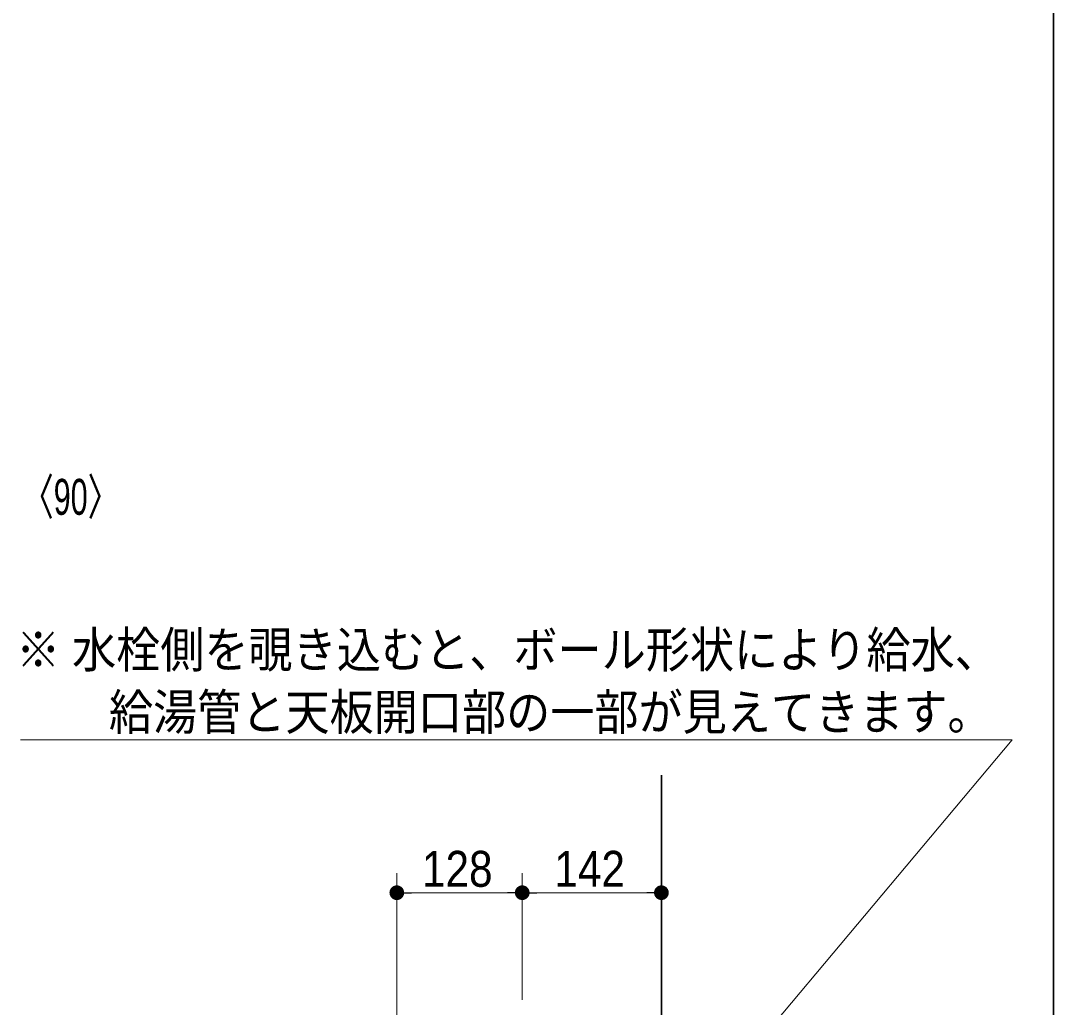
# Model space of a CAD drawing. Units: millimetres, scale not verified. Extents: x -6062 to 6062, y -3045 to 3045.
# Drawn here: x -1371 to -318, y -1007 to 0 of the extents above; entities that cross this region are included whole.
import ezdxf
from ezdxf.enums import TextEntityAlignment as Align

# ---------------------------------------------------------------- set-up
doc = ezdxf.new("R2010")
doc.units = ezdxf.units.MM
doc.header["$LTSCALE"] = 20
doc.header["$PDMODE"] = 32
doc.header["$PDSIZE"] = 10
doc.linetypes.add('USER1', pattern=[1.11, 0.71, -0.4])
doc.linetypes.add('USER3', pattern=[2.91, 1.76, -0.4, 0.35, -0.4])
for name, color, linetype, lineweight in [('0-0_1図面枠', 7, 'Continuous', 20), ('0-1_2寸法-1', 7, 'Continuous', 15), ('0-2_0', 7, 'Continuous', 25), ('0-4_2寸法-2', 7, 'Continuous', 15), ('0-5_2寸法-3', 7, 'Continuous', 15), ('0-7_5ボウル・キャビネット', 7, 'Continuous', 15)]:
    doc.layers.add(name, color=color, linetype=linetype, lineweight=lineweight)
doc.layers.add('0-3_Defpoints', color=7, linetype='Continuous')
doc.styles.add('ＭＳ Ｐゴシック', font='')
doc.styles.get('ＭＳ Ｐゴシック').set_extended_font_data('MS PGothic')

# ---------------------------------------------------------------- blocks, each defined once
blk = doc.blocks.new('_Dot')
at = {"layer": '0-2_0'}
blk.add_line((-10, 0), (-20, 0), dxfattribs=at)
for points in [[(0, 0), (-10, 0), (-9.92, 1.25)], [(0, 0), (-9.92, -1.25), (-10, 0)], [(0, 0), (-9.92, 1.25), (-9.69, 2.49)], [(0, 0), (-9.69, -2.49), (-9.92, -1.25)], [(0, 0), (-9.69, 2.49), (-9.3, 3.68)], [(0, 0), (-9.3, -3.68), (-9.69, -2.49)], [(0, 0), (-9.3, 3.68), (-8.76, 4.82)], [(0, 0), (-8.76, -4.82), (-9.3, -3.68)], [(0, 0), (-8.76, 4.82), (-8.09, 5.88)], [(0, 0), (-8.09, -5.88), (-8.76, -4.82)], [(0, 0), (-8.09, 5.88), (-7.29, 6.85)], [(0, 0), (-7.29, -6.85), (-8.09, -5.88)], [(0, 0), (-7.29, 6.85), (-6.37, 7.71)], [(0, 0), (-6.37, -7.71), (-7.29, -6.85)], [(0, 0), (-6.37, 7.71), (-5.36, 8.44)], [(0, 0), (-5.36, -8.44), (-6.37, -7.71)], [(0, 0), (-5.36, 8.44), (-4.26, 9.05)], [(0, 0), (-4.26, -9.05), (-5.36, -8.44)], [(0, 0), (-4.26, 9.05), (-3.09, 9.51)], [(0, 0), (-3.09, -9.51), (-4.26, -9.05)], [(0, 0), (-3.09, 9.51), (-1.87, 9.82)], [(0, 0), (-1.87, -9.82), (-3.09, -9.51)], [(0, 0), (-1.87, 9.82), (-0.63, 9.98)], [(0, 0), (-0.63, -9.98), (-1.87, -9.82)], [(0, 0), (-0.63, 9.98), (0.63, 9.98)], [(0, 0), (0.63, -9.98), (-0.63, -9.98)], [(0, 0), (0.63, 9.98), (1.87, 9.82)], [(0, 0), (1.87, 9.82), (3.09, 9.51)], [(0, 0), (3.09, 9.51), (4.26, 9.05)], [(0, 0), (4.26, 9.05), (5.36, 8.44)], [(0, 0), (5.36, 8.44), (6.37, 7.71)], [(0, 0), (6.37, 7.71), (7.29, 6.85)], [(0, 0), (7.29, 6.85), (8.09, 5.88)], [(0, 0), (8.09, 5.88), (8.76, 4.82)], [(0, 0), (8.76, 4.82), (9.3, 3.68)], [(0, 0), (9.3, 3.68), (9.69, 2.49)], [(0, 0), (9.69, 2.49), (9.92, 1.25)], [(0, 0), (9.92, 1.25), (10, 0)], [(0, 0), (1.87, -9.82), (0.63, -9.98)], [(0, 0), (3.09, -9.51), (1.87, -9.82)], [(0, 0), (4.26, -9.05), (3.09, -9.51)], [(0, 0), (5.36, -8.44), (4.26, -9.05)], [(0, 0), (6.37, -7.71), (5.36, -8.44)], [(0, 0), (7.29, -6.85), (6.37, -7.71)], [(0, 0), (8.09, -5.88), (7.29, -6.85)], [(0, 0), (8.76, -4.82), (8.09, -5.88)], [(0, 0), (9.3, -3.68), (8.76, -4.82)], [(0, 0), (9.69, -2.49), (9.3, -3.68)], [(0, 0), (9.92, -1.25), (9.69, -2.49)], [(0, 0), (10, 0), (9.92, -1.25)]]:
    blk.add_solid(points, dxfattribs=at)
blk = doc.blocks.new('グループ-14')
at = {"layer": '0-7_5ボウル・キャビネット', "linetype": 'USER1'}
for p, q in [((21060, -27600), (21060, -36900)), ((12420, -28980), (13860, -28980)), ((14160, -28980), (19960, -28980)), ((12420, -31680), (13860, -31680)), ((14160, -31680), (19960, -31680)), ((12420, -33840), (16860, -33840)), ((17160, -33840), (19960, -33840)), ((12420, -36540), (16860, -36540)), ((17160, -36540), (19960, -36540)), ((12460, -36900), (21400, -36900)), ((12460, -36900), (12460, -37300))]:
    blk.add_line(p, q, dxfattribs=at)
at = {"layer": '0-7_5ボウル・キャビネット'}
blk.add_line((12020, -27640), (12020, -30740), dxfattribs=at)
at = {"layer": '0-7_5ボウル・キャビネット', "lineweight": 30}
for points in [[(11400, -26600), (21400, -26600), (21400, -27600), (11400, -27600)], [(12060, -27600), (21400, -27600), (21400, -37300), (12060, -37300)], [(11420, -27640), (12020, -27640), (12020, -27980), (11420, -27980)], [(11420, -28260), (12020, -28260), (12020, -28600), (11420, -28600)], [(11420, -28880), (12020, -28880), (12020, -29220), (11420, -29220)], [(11420, -29500), (12020, -29500), (12020, -29840), (11420, -29840)], [(11420, -30120), (12020, -30120), (12020, -30460), (11420, -30460)], [(11420, -30740), (12020, -30740), (12020, -31080), (11420, -31080)], [(11420, -31360), (12020, -31360), (12020, -31700), (11420, -31700)], [(11420, -31980), (12020, -31980), (12020, -32320), (11420, -32320)], [(11420, -32580), (12020, -32580), (12020, -32920), (11420, -32920)], [(11420, -33200), (12020, -33200), (12020, -33540), (11420, -33540)], [(11420, -33820), (12020, -33820), (12020, -34160), (11420, -34160)], [(11420, -34440), (12020, -34440), (12020, -34780), (11420, -34780)], [(11420, -35060), (12020, -35060), (12020, -35400), (11420, -35400)], [(11420, -35680), (12020, -35680), (12020, -36020), (11420, -36020)], [(11420, -36300), (12020, -36300), (12020, -36640), (11420, -36640)], [(11420, -36920), (12020, -36920), (12020, -37260), (11420, -37260)], [(12750, -37300), (13450, -37300), (13450, -40400), (12750, -40400)], [(20450, -37300), (21150, -37300), (21150, -40400), (20450, -40400)]]:
    blk.add_lwpolyline(points, close=True, dxfattribs=at)
at = {"layer": '0-7_5ボウル・キャビネット', "linetype": 'USER1'}
for points in [[(12480, -27600), (12880, -27600), (12880, -28600), (12480, -28600)], [(13860, -28980), (14160, -28980), (14160, -31680), (13860, -31680)], [(19960, -28980), (20260, -28980), (20260, -31680), (19960, -31680)], [(12480, -31860), (12800, -31860), (12800, -33060), (12480, -33060)], [(16860, -33840), (17160, -33840), (17160, -36540), (16860, -36540)], [(19960, -33840), (20260, -33840), (20260, -36540), (19960, -36540)]]:
    blk.add_lwpolyline(points, close=True, dxfattribs=at)
at = {"layer": '0-7_5ボウル・キャビネット', "lineweight": 30}
for points in [[(12060, -32320), (12020, -32320), (12020, -27640), (12060, -27640)], [(11000, -28040), (12020, -28040), (12020, -28200), (11000, -28200)], [(12060, -32580), (12020, -32580), (12020, -37260), (12060, -37260)], [(11000, -32980), (12020, -32980), (12020, -33140), (11000, -33140)]]:
    blk.add_lwpolyline(points, dxfattribs=at)
at = {"layer": '0-7_5ボウル・キャビネット', "linetype": 'USER1'}
for points in [[(12060, -32320), (12420, -32320), (12420, -27640), (12060, -27640)], [(12060, -37260), (12420, -37260), (12420, -32580), (12060, -32580)]]:
    blk.add_lwpolyline(points, dxfattribs=at)
at = {"layer": '0-7_5ボウル・キャビネット', "lineweight": 30}
for centre in [(10940, -28120), (10940, -33060)]:
    blk.add_circle(centre, 100, dxfattribs=at)
blk = doc.blocks.new('グループ-15')
at = {"layer": '0-7_5ボウル・キャビネット', "lineweight": 30}
for p, q in [((21400, -40400), (21400, -15400)), ((9400, -40400), (21400, -40400))]:
    blk.add_line(p, q, dxfattribs=at)
at = {"layer": '0-7_5ボウル・キャビネット', "linetype": 'USER3'}
for p, q in [((22400, -28600), (20400, -28600)), ((22400, -36300), (20400, -36300))]:
    blk.add_line(p, q, dxfattribs=at)
at = {"layer": '0-7_5ボウル・キャビネット'}
blk.add_blockref('グループ-14', (0, 0), dxfattribs=at)

msp = doc.modelspace()

# ---------------------------------------------------------------- linework, layer by layer
at = {"layer": '0-0_1図面枠', "lineweight": 30}
msp.add_line((-317.5, 1750), (-317.5, -2420), dxfattribs=at)
at = {"layer": '0-1_2寸法-1'}
for p, q in [((-987.5, -1143), (-987.5, -870)), ((-859.5, -999.5), (-859.5, -870)), ((-859.5, -999.5), (-859.5, -870)), ((-717.5, -999.5), (-717.5, -870)), ((-972.49, -890), (-874.51, -890)), ((-732.51, -890), (-844.49, -890))]:
    msp.add_line(p, q, dxfattribs=at)
at = {"layer": '0-3_Defpoints'}
msp.add_point((-859.5, -890), dxfattribs=at)
at = {"layer": '0-5_2寸法-3'}
msp.add_lwpolyline([(-859.5, -1330), (-359.4, -734), (-1371.4, -734)], dxfattribs=at)

# ---------------------------------------------------------------- block references
at = {"layer": '0-1_2寸法-1', "xscale": 0.7503418, "yscale": 0.7503418, "rotation": 180}
for p in [(-987.5, -890), (-859.5, -890)]:
    msp.add_blockref('_Dot', p, dxfattribs=at)
at = {"layer": '0-1_2寸法-1', "xscale": 0.7503418, "yscale": 0.7503418}
for p in [(-859.5, -890), (-717.5, -890)]:
    msp.add_blockref('_Dot', p, dxfattribs=at)
at = {"layer": '0-7_5ボウル・キャビネット', "xscale": 0.05, "yscale": 0.05}
msp.add_blockref('グループ-15', (-1787.5, 0), dxfattribs=at)

# ---------------------------------------------------------------- texts
at = {"layer": '0-1_2寸法-1', "style": 'ＭＳ Ｐゴシック', "width": 0.9}
for s, p in [('128', (-961.83, -894.96)), ('142', (-826.72, -894.96))]:
    msp.add_text(s, height=36.66, dxfattribs=at).set_placement(p, align=Align.BOTTOM_LEFT)
at = {"layer": '0-4_2寸法-2', "style": 'ＭＳ Ｐゴシック', "width": 0.65}
msp.add_text('〈90〉', height=36.66, dxfattribs=at).set_placement((-1370.19, -515.31), align=Align.BOTTOM_LEFT)
at = {"layer": '0-5_2寸法-3', "style": 'ＭＳ Ｐゴシック', "width": 0.9}
for s, p in [('※ 水栓側を覗き込むと、ボール形状により給水、', (-1376, -671.31)), ('\u3000\u3000給湯管と天板開口部の一部が見えてきます。', (-1371.4, -734.92))]:
    msp.add_text(s, height=36.69, dxfattribs=at).set_placement(p, align=Align.BOTTOM_LEFT)

doc.saveas('drawing.dxf')
